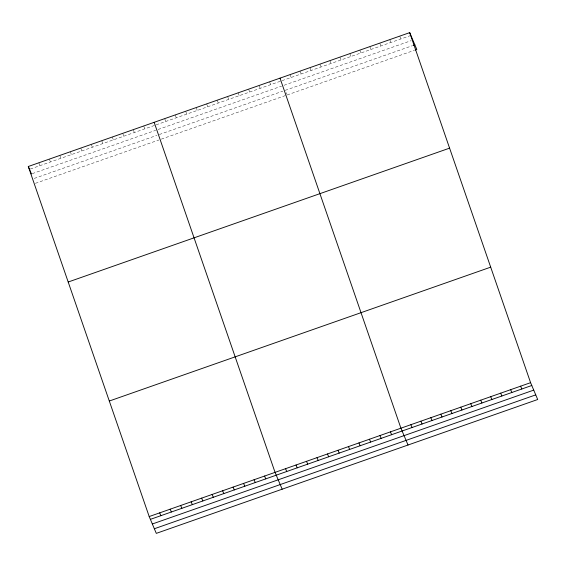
<?xml version="1.0" encoding="UTF-8"?>
<svg xmlns="http://www.w3.org/2000/svg" width="566" height="566" viewBox="0 0 566 566"><rect width="100%" height="100%" fill="white"/><g stroke="black" fill="none" stroke-linecap="round" stroke-linejoin="round"><path stroke-width="0.42" stroke-dasharray="2.83 2.12" d="M30.295 169.036L154.546 125.419M156.159 124.853L280.403 81.242M282.045 80.669L410.053 35.736M32.248 173.656L155.692 130.329M158.112 129.48L281.55 86.152M283.998 85.289L411.178 40.653M34.264 178.417L156.895 135.373M159.315 134.524L282.759 91.197M285.179 90.348L412.359 45.704M35.41 183.327L158.848 140M161.268 139.144L285.519 95.534M287.132 94.968L414.312 50.332M399.723 36.125L400.912 38.948M389.748 39.627L390.936 42.45M379.772 43.129L380.96 45.945M369.796 46.631L370.985 49.447M359.82 50.133L361.009 52.949M349.845 53.636L351.04 56.451M339.869 57.138L341.065 59.954M329.893 60.64L331.089 63.456M319.924 64.135L321.113 66.958M309.949 67.637L311.137 70.46M299.973 71.139L301.162 73.955M289.997 74.641L291.186 77.457M286.155 92.661L286.806 94.197M269.536 81.822L270.725 84.645M259.044 85.508L260.233 88.324M248.559 89.187L249.748 92.003M238.067 92.866L239.255 95.689M227.582 96.553L228.77 99.368M217.089 100.232L218.285 103.047M206.604 103.911L207.793 106.733M196.112 107.597L197.308 110.412M185.627 111.276L186.815 114.091M175.135 114.955L176.33 117.778M164.649 118.641L165.838 121.457M143.672 125.999L144.861 128.822M133.187 129.685L134.375 132.501M122.695 133.364L123.883 136.18M112.21 137.043L113.398 139.866M101.717 140.729L102.906 143.545M91.232 144.408L92.421 147.224M80.74 148.087L81.936 150.91M70.255 151.773L71.443 154.589M59.763 155.452L60.958 158.275M49.277 159.138L50.466 161.954M38.785 162.817L39.981 165.633"/><path stroke-width="0.85" d="M409.699 32.63L530.59 382.673L537.7 399.504L156.301 533.37L149.198 516.546L28.3 166.496L409.699 32.63L416.802 49.454L415.14 50.034M413.187 45.414L414.85 44.834M68.196 282.017L449.595 148.143M109.302 401.032L490.694 267.159M149.198 516.546L530.59 382.673M150.386 519.362L531.785 385.496M152.339 523.989L533.738 390.115M154.348 528.75L535.747 394.877M520.614 386.175L521.81 388.998M510.645 389.677L511.834 392.493M500.669 393.179L501.858 395.995M490.694 396.681L491.882 399.497M480.718 400.183L481.907 402.999M470.742 403.685L471.931 406.501M460.766 407.18L461.955 410.003M450.791 410.683L451.979 413.505M440.815 414.185L442.011 417.008M430.839 417.687L432.035 420.503M420.863 421.189L422.059 424.005M410.895 424.691L412.083 427.507M408.022 445.017L400.919 428.193L280.021 78.143M390.427 431.872L391.622 434.688M379.942 435.551L381.13 438.374M369.449 439.237L370.645 442.053M358.964 442.916L360.153 445.732M348.472 446.595L349.668 449.418M337.987 450.281L339.175 453.097M327.495 453.96L328.69 456.783M317.01 457.646L318.198 460.462M306.524 461.325L307.713 464.141M296.032 465.004L297.221 467.827M285.547 468.69L286.736 471.506M282.165 489.194L275.055 472.369L154.164 122.32M264.57 476.048L265.758 478.871M254.077 479.735L255.273 482.55M243.592 483.414L244.781 486.229M233.1 487.093L234.296 489.915M222.615 490.779L223.803 493.594M212.123 494.458L213.318 497.273M201.638 498.137L202.826 500.96M191.152 501.823L192.341 504.639M180.66 505.502L181.849 508.318M28.3 166.496L30.14 170.854M30.465 171.625L31.441 173.939M170.175 509.181L171.364 512.004M159.683 512.867L160.871 515.683"/></g></svg>
